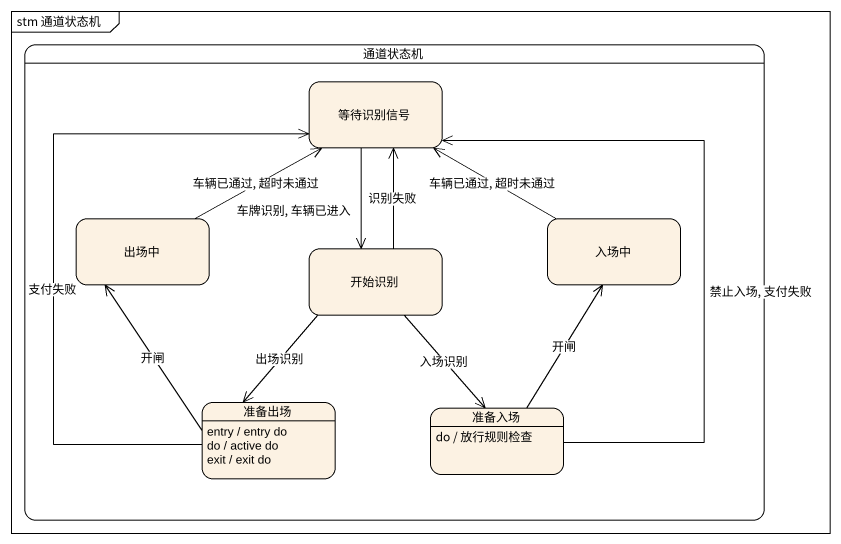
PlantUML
@startuml
mainframe stm 通道状态机
hide empty description
state 通道状态机 {
  state 等待识别信号
  state 出场中
  state 入场中
  state 开始识别
  state 准备出场
  准备出场 : entry / entry do
  准备出场 : do / active do
  准备出场 : exit / exit do
  state 准备入场
  准备入场 : do / 放行规则检查
}
等待识别信号 --> 开始识别 : 车牌识别, 车辆已进入
出场中 -right-> 等待识别信号 : 车辆已通过, 超时未通过
入场中 -left-> 等待识别信号 : 车辆已通过, 超时未通过
开始识别 -up-> 等待识别信号 : 识别失败
开始识别 --> 准备出场 : 出场识别
开始识别 --> 准备入场 : 入场识别
准备出场 -up-> 等待识别信号 : 支付失败
准备出场 -up-> 出场中 : 开闸
准备入场 -up-> 等待识别信号 : 禁止入场, 支付失败
准备入场 -up-> 入场中 : 开闸
@enduml
